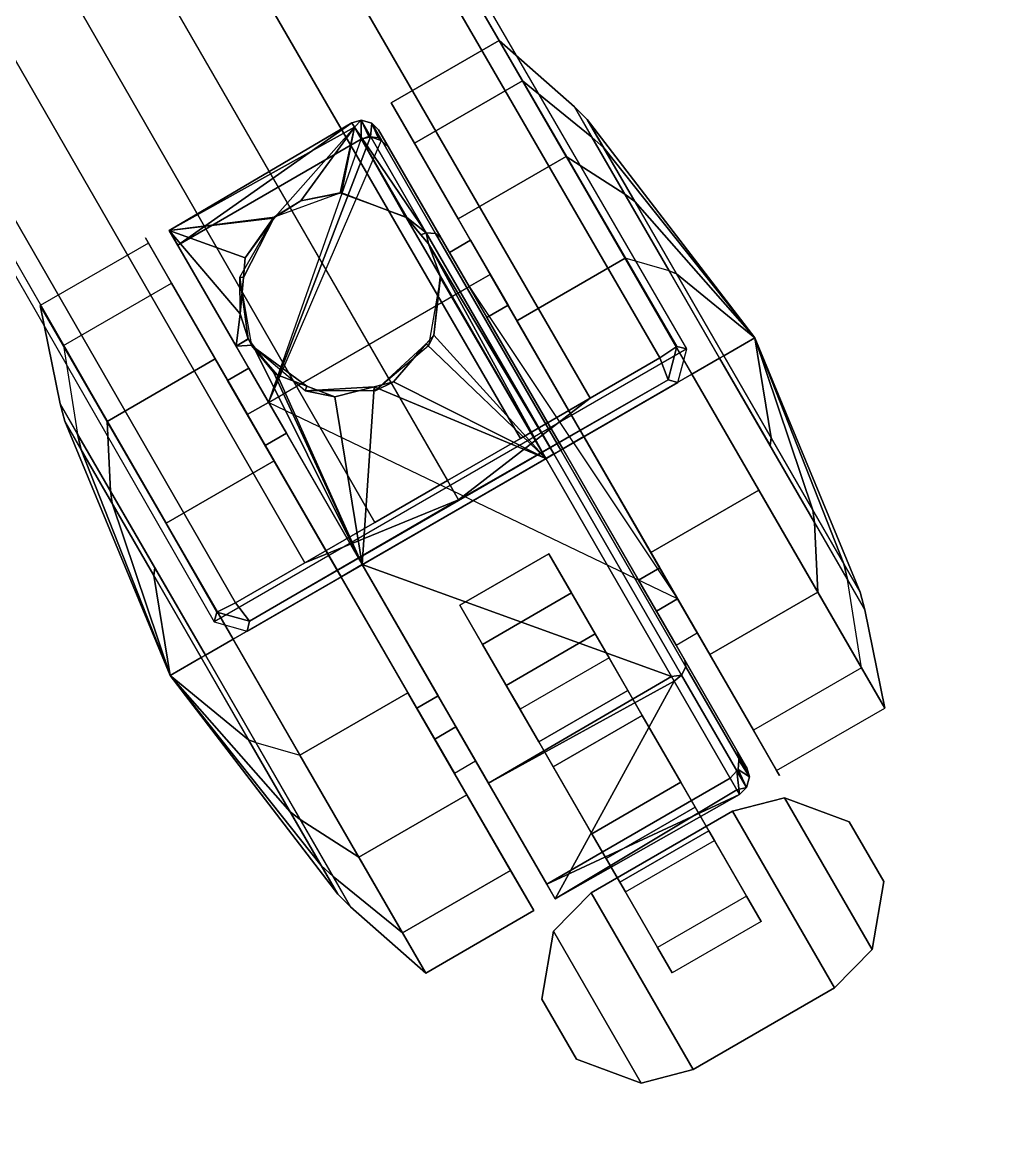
# Model space of a CAD drawing. Header units: inches. Extents: x -1507 to 39677, y -2256 to 26424.
# Drawn here: x 2723.678 to 2726.717, y 1573.028 to 1576.48 of the extents above; entities that cross this region are included whole.
import ezdxf

# ---------------------------------------------------------------- set-up
doc = ezdxf.new("R2010")
doc.units = ezdxf.units.IN
doc.layers.add('table leg', color=7, linetype='Continuous')
doc.layers.add('table top', color=7, linetype='Continuous')

msp = doc.modelspace()

# ---------------------------------------------------------------- linework, layer by layer
at = {"layer": 'table leg'}
for points, invisible_edges in [([(2721.2637, 1583.157, 122.7413), (2722.7175, 1580.5947, 123.3749), (2725.6848, 1575.4871, 122.918), (2725.7147, 1575.4791, 122.2923)], 1), ([(2724.2661, 1574.6428, 122.2923), (2724.2741, 1574.6727, 122.918), (2721.3345, 1579.7962, 123.3749), (2719.8424, 1582.3364, 122.7413)], 4), ([(2724.8087, 1576.2339, 121.1375), (2724.8087, 1576.2339, 121.1375), (2725.1671, 1575.6131, 121.4525), (2725.0139, 1575.8785, 121.8484)], 6), ([(2725.1671, 1575.6131, 121.4525), (2725.1671, 1575.6131, 121.4525), (2724.8087, 1576.2339, 121.1375), (2725.052, 1575.8124, 121.0116)], 6), ([(2724.8799, 1576.1104, 120.3292), (2724.8799, 1576.1104, 120.3292), (2725.052, 1575.8124, 121.0116), (2724.8087, 1576.2339, 121.1375)], 6), ([(2724.7701, 1576.1507, 121.0871), (2724.7701, 1576.1507, 121.0871), (2725.0474, 1575.6704, 120.5292), (2724.8008, 1576.0974, 120.5292)], 2), ([(2725.0474, 1575.6704, 120.5292), (2725.0474, 1575.6704, 120.5292), (2724.7701, 1576.1507, 121.0871), (2724.987, 1575.7749, 121.0116)], 6), ([(2724.9605, 1575.8209, 121.7893), (2724.9605, 1575.8209, 121.7893), (2724.987, 1575.7749, 121.0116), (2724.7701, 1576.1507, 121.0871)], 6), ([(2724.7169, 1576.1227, 120.5292), (2724.7169, 1576.1227, 120.5292), (2724.4325, 1575.3154, 120.5292), (2724.154, 1575.7977, 120.5292)], 2), ([(2724.8008, 1576.0974, 120.5292), (2724.8008, 1576.0974, 120.5292), (2724.4325, 1575.3154, 120.5292), (2724.7774, 1576.1179, 120.5292)], 6), ([(2724.7399, 1576.1301, 120.5292), (2724.7399, 1576.1301, 120.5292), (2724.7455, 1576.1293, 120.5292), (2724.7169, 1576.1227, 120.5292)], 4), ([(2724.7774, 1576.1179, 120.5292), (2724.7774, 1576.1179, 120.5292), (2724.7455, 1576.1293, 120.5292), (2724.7682, 1576.126, 120.5292)], 2), ([(2725.052, 1575.8124, 121.0116), (2725.052, 1575.8124, 121.0116), (2724.8799, 1576.1104, 120.3292), (2725.1123, 1575.7079, 120.5292)], 6), ([(2725.1943, 1575.5659, 119.8015), (2725.1943, 1575.5659, 119.8015), (2725.1123, 1575.7079, 120.5292), (2724.8799, 1576.1104, 120.3292)], 6), ([(2724.4325, 1575.3154, 120.5292), (2724.4325, 1575.3154, 120.5292), (2724.8008, 1576.0974, 120.5292), (2725.0474, 1575.6704, 120.5292)], 11), ([(2725.0139, 1575.8785, 121.8484), (2725.0139, 1575.8785, 121.8484), (2725.3995, 1575.2104, 121.6292), (2725.3995, 1575.2104, 122.1292)], 6), ([(2725.3995, 1575.2104, 121.6292), (2725.3995, 1575.2104, 121.6292), (2725.0139, 1575.8785, 121.8484), (2725.1671, 1575.6131, 121.4525)], 6), ([(2724.1283, 1575.8423, 121.1318), (2724.1283, 1575.8423, 121.1318), (2724.4873, 1575.2206, 121.4525), (2724.3329, 1575.4879, 121.8465)], 6), ([(2724.4873, 1575.2206, 121.4525), (2724.4873, 1575.2206, 121.4525), (2724.1283, 1575.8423, 121.1318), (2724.3721, 1575.4199, 121.0116)], 6), ([(2724.154, 1575.7977, 120.5292), (2724.154, 1575.7977, 120.5292), (2724.3721, 1575.4199, 121.0116), (2724.1283, 1575.8423, 121.1318)], 6), ([(2723.7328, 1575.6127, 121.1375), (2723.7328, 1575.6127, 121.1375), (2724.0549, 1575.8198, 120.9292), (2723.8041, 1575.4893, 120.3292)], 6), ([(2723.7328, 1575.6127, 121.1375), (2723.7328, 1575.6127, 121.1375), (2724.0641, 1575.804, 121.1375), (2724.0549, 1575.8198, 120.9292)], 11), ([(2724.1353, 1575.6806, 120.3292), (2724.1353, 1575.6806, 120.3292), (2723.8041, 1575.4893, 120.3292), (2724.0549, 1575.8198, 120.9292)], 6), ([(2724.0549, 1575.8198, 120.9292), (2724.0549, 1575.8198, 120.9292), (2724.0641, 1575.804, 121.1375), (2724.3074, 1575.3825, 121.0116)], 13), ([(2724.3677, 1575.278, 120.5292), (2724.3677, 1575.278, 120.5292), (2724.0549, 1575.8198, 120.9292), (2724.3074, 1575.3825, 121.0116)], 6), ([(2724.0549, 1575.8198, 120.9292), (2724.0549, 1575.8198, 120.9292), (2724.3677, 1575.278, 120.5292), (2724.1353, 1575.6806, 120.3292)], 6), ([(2724.2693, 1575.4486, 121.8484), (2724.2693, 1575.4486, 121.8484), (2724.3074, 1575.3825, 121.0116), (2724.0641, 1575.804, 121.1375)], 6), ([(2724.3721, 1575.4199, 121.0116), (2724.3721, 1575.4199, 121.0116), (2724.154, 1575.7977, 120.5292), (2724.4325, 1575.3154, 120.5292)], 2), ([(2724.987, 1575.7749, 121.0116), (2724.987, 1575.7749, 121.0116), (2724.9605, 1575.8209, 121.7893), (2725.1021, 1575.5756, 121.4525)], 6), ([(2725.3346, 1575.1729, 122.0692), (2725.3346, 1575.1729, 122.0692), (2725.1021, 1575.5756, 121.4525), (2724.9605, 1575.8209, 121.7893)], 6), ([(2725.8157, 1575.4507, 120.025), (2725.8157, 1575.4507, 120.025), (2725.5256, 1575.7571, 119.8015), (2725.6611, 1575.7185, 120.0795)], 6), ([(2725.5256, 1575.7571, 119.8015), (2725.5256, 1575.7571, 119.8015), (2725.8157, 1575.4507, 120.025), (2725.936, 1575.0463, 119.8015)], 6), ([(2725.6868, 1574.713, 120.5292), (2725.6868, 1574.713, 120.5292), (2725.0474, 1575.6704, 120.5292), (2725.1123, 1575.7079, 120.5292)], 2), ([(2725.1123, 1575.7079, 120.5292), (2725.1123, 1575.7079, 120.5292), (2725.1943, 1575.5659, 119.8015), (2725.6868, 1574.713, 120.5292)], 6), ([(2724.3677, 1575.278, 120.5292), (2724.3677, 1575.278, 120.5292), (2724.4497, 1575.136, 119.8015), (2724.1353, 1575.6806, 120.3292)], 11), ([(2725.1021, 1575.5756, 121.4525), (2725.1021, 1575.5756, 121.4525), (2725.3346, 1575.1729, 122.0692), (2725.3346, 1575.1729, 121.6292)], 6), ([(2725.6047, 1574.855, 119.8015), (2725.6047, 1574.855, 119.8015), (2725.6868, 1574.713, 120.5292), (2725.1943, 1575.5659, 119.8015)], 6), ([(2724.1185, 1574.9447, 119.8015), (2724.1185, 1574.9447, 119.8015), (2723.8472, 1575.2184, 120.4771), (2723.8041, 1575.4893, 120.3292)], 6), ([(2724.3329, 1575.4879, 121.8465), (2724.3329, 1575.4879, 121.8465), (2724.7197, 1574.8179, 121.6292), (2724.7197, 1574.8179, 122.1292)], 6), ([(2724.7197, 1574.8179, 121.6292), (2724.7197, 1574.8179, 121.6292), (2724.3329, 1575.4879, 121.8465), (2724.4873, 1575.2206, 121.4525)], 6), ([(2724.3074, 1575.3825, 121.0116), (2724.3074, 1575.3825, 121.0116), (2724.2693, 1575.4486, 121.8484), (2724.4225, 1575.1832, 121.4525)], 6), ([(2724.6549, 1574.7806, 122.1292), (2724.6549, 1574.7806, 122.1292), (2724.4225, 1575.1832, 121.4525), (2724.2693, 1575.4486, 121.8484)], 6), ([(2725.9703, 1575.1829, 120.0795), (2725.9703, 1575.1829, 120.0795), (2725.936, 1575.0463, 119.8015), (2725.8157, 1575.4507, 120.025)], 6), ([(2724.4325, 1575.3154, 120.5292), (2724.4325, 1575.3154, 120.5292), (2725.0194, 1574.6938, 120.5292), (2724.3675, 1575.2779, 120.5292)], 6), ([(2725.6218, 1574.6755, 120.5292), (2725.6218, 1574.6755, 120.5292), (2724.4325, 1575.3154, 120.5292), (2725.6868, 1574.713, 120.5292)], 6), ([(2725.0194, 1574.6938, 120.5292), (2725.0194, 1574.6938, 120.5292), (2724.4325, 1575.3154, 120.5292), (2725.2922, 1574.8513, 120.5292)], 6), ([(2725.0194, 1574.6938, 120.5292), (2725.0194, 1574.6938, 120.5292), (2724.942, 1574.283, 120.5292), (2724.3675, 1575.2779, 120.5292)], 11), ([(2724.9422, 1574.2831, 120.5292), (2724.9422, 1574.2831, 120.5292), (2724.8601, 1574.4251, 119.8015), (2724.3677, 1575.278, 120.5292)], 6), ([(2724.4497, 1575.136, 119.8015), (2724.4497, 1575.136, 119.8015), (2724.3677, 1575.278, 120.5292), (2724.8601, 1574.4251, 119.8015)], 6), ([(2724.1185, 1574.9447, 119.8015), (2724.1185, 1574.9447, 119.8015), (2724.0841, 1574.8081, 120.0795), (2723.8472, 1575.2184, 120.4771)], 11), ([(2725.3995, 1575.2104, 122.1292), (2725.3995, 1575.2104, 122.1292), (2725.632, 1574.8078, 121.4525), (2725.7852, 1574.5424, 121.8484)], 6), ([(2725.632, 1574.8078, 121.4525), (2725.632, 1574.8078, 121.4525), (2725.3995, 1575.2104, 122.1292), (2725.3995, 1575.2104, 121.6292)], 6), ([(2724.4225, 1575.1832, 121.4525), (2724.4225, 1575.1832, 121.4525), (2724.6549, 1574.7806, 122.1292), (2724.6549, 1574.7806, 121.6292)], 6), ([(2725.7087, 1574.525, 121.7893), (2725.7087, 1574.525, 121.7893), (2725.3346, 1575.1729, 121.6292), (2725.3346, 1575.1729, 122.0692)], 6), ([(2725.3346, 1575.1729, 121.6292), (2725.3346, 1575.1729, 121.6292), (2725.7087, 1574.525, 121.7893), (2725.567, 1574.7703, 121.4525)], 6), ([(2725.936, 1575.0463, 119.8015), (2725.936, 1575.0463, 119.8015), (2725.9703, 1575.1829, 120.0795), (2726.2072, 1574.7726, 120.4771)], 11), ([(2725.936, 1575.0463, 119.8015), (2725.936, 1575.0463, 119.8015), (2726.2072, 1574.7726, 120.4771), (2726.2504, 1574.5017, 120.3292)], 6), ([(2724.0841, 1574.8081, 120.0795), (2724.0841, 1574.8081, 120.0795), (2724.1185, 1574.9447, 119.8015), (2724.2388, 1574.5403, 120.025)], 6), ([(2724.5289, 1574.2339, 119.8015), (2724.5289, 1574.2339, 119.8015), (2724.2388, 1574.5403, 120.025), (2724.1185, 1574.9447, 119.8015)], 6), ([(2725.2922, 1574.8513, 120.5292), (2725.2922, 1574.8513, 120.5292), (2725.4766, 1574.5319, 120.3064), (2725.3617, 1574.731, 120.1394)], 6), ([(2725.4766, 1574.5319, 120.3064), (2725.4766, 1574.5319, 120.3064), (2725.2922, 1574.8513, 120.5292), (2725.4342, 1574.6054, 120.5292)], 2), ([(2725.2922, 1574.8513, 120.5292), (2725.2922, 1574.8513, 120.5292), (2725.8683, 1574.2484, 120.5292), (2725.4342, 1574.6054, 120.5292)], 6), ([(2725.8683, 1574.2484, 120.5292), (2725.8683, 1574.2484, 120.5292), (2725.2922, 1574.8513, 120.5292), (2725.6218, 1574.6755, 120.5292)], 6), ([(2725.6868, 1574.713, 120.5292), (2725.6868, 1574.713, 120.5292), (2725.6047, 1574.855, 119.8015), (2725.9192, 1574.3104, 120.3292)], 11), ([(2724.7197, 1574.8179, 122.1292), (2724.7197, 1574.8179, 122.1292), (2724.9522, 1574.4153, 121.4525), (2725.1065, 1574.148, 121.8465)], 6), ([(2724.9522, 1574.4153, 121.4525), (2724.9522, 1574.4153, 121.4525), (2724.7197, 1574.8179, 122.1292), (2724.7197, 1574.8179, 121.6292)], 6), ([(2725.7471, 1574.6085, 121.0116), (2725.7471, 1574.6085, 121.0116), (2725.7852, 1574.5424, 121.8484), (2725.632, 1574.8078, 121.4525)], 6), ([(2725.0406, 1574.1125, 121.8484), (2725.0406, 1574.1125, 121.8484), (2724.6549, 1574.7806, 121.6292), (2724.6549, 1574.7806, 122.1292)], 6), ([(2724.6549, 1574.7806, 121.6292), (2724.6549, 1574.7806, 121.6292), (2725.0406, 1574.1125, 121.8484), (2724.8874, 1574.3779, 121.4525)], 6), ([(2725.8991, 1574.1952, 121.0871), (2725.8991, 1574.1952, 121.0871), (2725.567, 1574.7703, 121.4525), (2725.7087, 1574.525, 121.7893)], 6), ([(2725.567, 1574.7703, 121.4525), (2725.567, 1574.7703, 121.4525), (2725.8991, 1574.1952, 121.0871), (2725.6821, 1574.571, 121.0116)], 6), ([(2725.3617, 1574.731, 120.1394), (2725.3617, 1574.731, 120.1394), (2725.5783, 1574.3558, 120.1821), (2725.5343, 1574.432, 119.9114)], 6), ([(2725.5783, 1574.3558, 120.1821), (2725.5783, 1574.3558, 120.1821), (2725.3617, 1574.731, 120.1394), (2725.4766, 1574.5319, 120.3064)], 6), ([(2724.942, 1574.283, 120.5292), (2724.942, 1574.283, 120.5292), (2725.0194, 1574.6938, 120.5292), (2725.0069, 1574.3205, 120.5292)], 6), ([(2725.1614, 1574.4479, 120.5292), (2725.1614, 1574.4479, 120.5292), (2725.0069, 1574.3205, 120.5292), (2725.0194, 1574.6938, 120.5292)], 6), ([(2725.0889, 1574.5735, 120.1394), (2725.0889, 1574.5735, 120.1394), (2725.1614, 1574.4479, 120.5292), (2725.0194, 1574.6938, 120.5292)], 2), ([(2725.6821, 1574.571, 121.0116), (2725.6821, 1574.571, 121.0116), (2725.6218, 1574.6755, 120.5292), (2725.6868, 1574.713, 120.5292)], 9), ([(2725.7471, 1574.6085, 121.0116), (2725.7471, 1574.6085, 121.0116), (2725.6821, 1574.571, 121.0116), (2725.6868, 1574.713, 120.5292)], 6), ([(2725.6868, 1574.713, 120.5292), (2725.6868, 1574.713, 120.5292), (2725.9995, 1574.1712, 120.9292), (2725.7471, 1574.6085, 121.0116)], 6), ([(2725.9995, 1574.1712, 120.9292), (2725.9995, 1574.1712, 120.9292), (2725.6868, 1574.713, 120.5292), (2725.9192, 1574.3104, 120.3292)], 6), ([(2725.6821, 1574.571, 121.0116), (2725.6821, 1574.571, 121.0116), (2725.8683, 1574.2484, 120.5292), (2725.6218, 1574.6755, 120.5292)], 2), ([(2725.4766, 1574.5319, 120.3064), (2725.4766, 1574.5319, 120.3064), (2725.4342, 1574.6054, 120.5292), (2725.1614, 1574.4479, 120.5292)], 9), ([(2725.4342, 1574.6054, 120.5292), (2725.4342, 1574.6054, 120.5292), (2725.8758, 1574.2296, 120.5292), (2725.1614, 1574.4479, 120.5292)], 6), ([(2725.8758, 1574.2296, 120.5292), (2725.8758, 1574.2296, 120.5292), (2725.4342, 1574.6054, 120.5292), (2725.8683, 1574.2484, 120.5292)], 6), ([(2725.9995, 1574.1712, 120.9292), (2725.9995, 1574.1712, 120.9292), (2725.9904, 1574.187, 121.1375), (2725.7471, 1574.6085, 121.0116)], 13), ([(2725.7852, 1574.5424, 121.8484), (2725.7852, 1574.5424, 121.8484), (2725.7471, 1574.6085, 121.0116), (2725.9904, 1574.187, 121.1375)], 6), ([(2725.1614, 1574.4479, 120.5292), (2725.1614, 1574.4479, 120.5292), (2725.0889, 1574.5735, 120.1394), (2725.2038, 1574.3744, 120.3064)], 6), ([(2725.2615, 1574.2745, 119.9114), (2725.2615, 1574.2745, 119.9114), (2725.2038, 1574.3744, 120.3064), (2725.0889, 1574.5735, 120.1394)], 6), ([(2725.8683, 1574.2484, 120.5292), (2725.8683, 1574.2484, 120.5292), (2725.6821, 1574.571, 121.0116), (2725.8991, 1574.1952, 121.0871)], 6), ([(2724.2388, 1574.5403, 120.025), (2724.2388, 1574.5403, 120.025), (2724.5289, 1574.2339, 119.8015), (2724.3934, 1574.2725, 120.0795)], 6), ([(2725.2038, 1574.3744, 120.3064), (2725.2038, 1574.3744, 120.3064), (2725.4766, 1574.5319, 120.3064), (2725.1614, 1574.4479, 120.5292)], 6), ([(2725.9192, 1574.3104, 120.3292), (2725.9192, 1574.3104, 120.3292), (2726.2504, 1574.5017, 120.3292), (2725.9995, 1574.1712, 120.9292)], 6), ([(2726.3217, 1574.3783, 121.1375), (2726.3217, 1574.3783, 121.1375), (2725.9995, 1574.1712, 120.9292), (2726.2504, 1574.5017, 120.3292)], 6), ([(2725.1614, 1574.4479, 120.5292), (2725.1614, 1574.4479, 120.5292), (2725.2854, 1573.8381, 120.5292), (2725.0069, 1574.3205, 120.5292)], 11), ([(2725.8748, 1574.2188, 120.5292), (2725.8748, 1574.2188, 120.5292), (2725.1614, 1574.4479, 120.5292), (2725.8758, 1574.2296, 120.5292)], 6), ([(2725.8681, 1574.1853, 120.5292), (2725.8681, 1574.1853, 120.5292), (2725.8483, 1574.1631, 120.5292), (2725.1614, 1574.4479, 120.5292)], 13), ([(2725.2854, 1573.8381, 120.5292), (2725.2854, 1573.8381, 120.5292), (2725.1614, 1574.4479, 120.5292), (2725.8483, 1574.1631, 120.5292)], 6), ([(2724.8601, 1574.4251, 119.8015), (2724.8601, 1574.4251, 119.8015), (2724.9422, 1574.2831, 120.5292), (2725.1746, 1573.8806, 120.3292)], 6), ([(2725.0673, 1574.216, 121.0116), (2725.0673, 1574.216, 121.0116), (2725.1065, 1574.148, 121.8465), (2724.9522, 1574.4153, 121.4525)], 6), ([(2725.5343, 1574.432, 119.9114), (2725.5343, 1574.432, 119.9114), (2725.6968, 1574.1506, 120.208), (2725.7408, 1574.0744, 119.9368)], 6), ([(2725.6968, 1574.1506, 120.208), (2725.6968, 1574.1506, 120.208), (2725.5343, 1574.432, 119.9114), (2725.5783, 1574.3558, 120.1821)], 6), ([(2725.2458, 1573.7571, 121.1375), (2725.2458, 1573.7571, 121.1375), (2724.8874, 1574.3779, 121.4525), (2725.0406, 1574.1125, 121.8484)], 6), ([(2724.8874, 1574.3779, 121.4525), (2724.8874, 1574.3779, 121.4525), (2725.2458, 1573.7571, 121.1375), (2725.0025, 1574.1786, 121.0116)], 6), ([(2725.2038, 1574.3744, 120.3064), (2725.2038, 1574.3744, 120.3064), (2725.2615, 1574.2745, 119.9114), (2725.3055, 1574.1983, 120.1821)], 6), ([(2726.3217, 1574.3783, 121.1375), (2726.3217, 1574.3783, 121.1375), (2725.9904, 1574.187, 121.1375), (2725.9995, 1574.1712, 120.9292)], 11), ([(2725.0023, 1574.1785, 121.0116), (2725.0023, 1574.1785, 121.0116), (2724.942, 1574.283, 120.5292), (2725.0069, 1574.3205, 120.5292)], 9), ([(2725.0673, 1574.216, 121.0116), (2725.0673, 1574.216, 121.0116), (2725.0023, 1574.1785, 121.0116), (2725.0069, 1574.3205, 120.5292)], 6), ([(2725.3111, 1573.7936, 121.1318), (2725.3111, 1573.7936, 121.1318), (2725.0069, 1574.3205, 120.5292), (2725.2854, 1573.8381, 120.5292)], 2), ([(2725.0069, 1574.3205, 120.5292), (2725.0069, 1574.3205, 120.5292), (2725.3111, 1573.7936, 121.1318), (2725.0673, 1574.216, 121.0116)], 6), ([(2725.0025, 1574.1786, 121.0116), (2725.0025, 1574.1786, 121.0116), (2725.1746, 1573.8806, 120.3292), (2724.9422, 1574.2831, 120.5292)], 6), ([(2725.468, 1573.9169, 119.9368), (2725.468, 1573.9169, 119.9368), (2725.3055, 1574.1983, 120.1821), (2725.2615, 1574.2745, 119.9114)], 6), ([(2725.1065, 1574.148, 121.8465), (2725.1065, 1574.148, 121.8465), (2725.0673, 1574.216, 121.0116), (2725.3111, 1573.7936, 121.1318)], 6), ([(2725.8722, 1574.1899, 120.5292), (2725.8722, 1574.1899, 120.5292), (2725.8681, 1574.1853, 120.5292), (2725.8748, 1574.2188, 120.5292)], 4), ([(2725.1746, 1573.8806, 120.3292), (2725.1746, 1573.8806, 120.3292), (2725.0025, 1574.1786, 121.0116), (2725.2458, 1573.7571, 121.1375)], 6), ([(2725.3055, 1574.1983, 120.1821), (2725.3055, 1574.1983, 120.1821), (2725.468, 1573.9169, 119.9368), (2725.424, 1573.9931, 120.208)], 6), ([(2725.7826, 1574.002, 120.3734), (2725.7826, 1574.002, 120.3734), (2725.7408, 1574.0744, 119.9368), (2725.6968, 1574.1506, 120.208)], 6), ([(2725.7408, 1574.0744, 119.9368), (2725.7408, 1574.0744, 119.9368), (2725.7826, 1574.002, 120.3734), (2725.8981, 1573.8018, 120.2054)], 6), ([(2725.6254, 1573.6443, 120.2054), (2725.6254, 1573.6443, 120.2054), (2725.424, 1573.9931, 120.208), (2725.468, 1573.9169, 119.9368)], 6), ([(2725.424, 1573.9931, 120.208), (2725.424, 1573.9931, 120.208), (2725.6254, 1573.6443, 120.2054), (2725.5098, 1573.8445, 120.3734)], 6), ([(2725.7999, 1573.972, 120.6092), (2725.7999, 1573.972, 120.6092), (2725.8981, 1573.8018, 120.2054), (2725.7826, 1574.002, 120.3734)], 6), ([(2725.8981, 1573.8018, 120.2054), (2725.8981, 1573.8018, 120.2054), (2725.7999, 1573.972, 120.6092), (2725.9432, 1573.7238, 120.6092)], 2), ([(2725.6704, 1573.5663, 120.6092), (2725.6704, 1573.5663, 120.6092), (2725.5098, 1573.8445, 120.3734), (2725.6254, 1573.6443, 120.2054)], 6), ([(2725.5098, 1573.8445, 120.3734), (2725.5098, 1573.8445, 120.3734), (2725.6704, 1573.5663, 120.6092), (2725.5271, 1573.8145, 120.6092)], 2), ([(2725.6254, 1573.6443, 120.2054), (2725.6254, 1573.6443, 120.2054), (2725.8981, 1573.8018, 120.2054), (2725.6704, 1573.5663, 120.6092)], 6), ([(2725.8981, 1573.8018, 120.2054), (2725.8981, 1573.8018, 120.2054), (2725.9432, 1573.7238, 120.6092), (2725.6704, 1573.5663, 120.6092)], 9)]:
    msp.add_3dface(points, dxfattribs=dict(at, invisible_edges=invisible_edges))
for points in [[(2722.7175, 1580.5947, 123.3749), (2722.6712, 1580.5635, 123.4446), (2725.6321, 1575.4518, 122.9894), (2725.6848, 1575.4871, 122.918)], [(2722.4606, 1580.4419, 123.484), (2725.4188, 1575.3287, 123.0233), (2725.6321, 1575.4518, 122.9894), (2722.6712, 1580.5635, 123.4446)], [(2722.244, 1580.3169, 123.5206), (2725.2048, 1575.2051, 123.0476), (2725.4188, 1575.3287, 123.0233), (2722.4606, 1580.4419, 123.484)], [(2724.9816, 1575.0762, 123.0699), (2725.2048, 1575.2051, 123.0476), (2722.244, 1580.3169, 123.5206), (2722.0269, 1580.1916, 123.5417)], [(2722.0289, 1580.1927, 123.5417), (2721.8119, 1580.0674, 123.5206), (2724.7584, 1574.9474, 123.0476), (2724.9816, 1575.0762, 123.0699)], [(2721.5952, 1579.9423, 123.484), (2724.5443, 1574.8238, 123.0233), (2724.7584, 1574.9474, 123.0476), (2721.8119, 1580.0674, 123.5206)], [(2721.3847, 1579.8208, 123.4446), (2724.3311, 1574.7007, 122.9894), (2724.5443, 1574.8238, 123.0233), (2721.5952, 1579.9423, 123.484)], [(2724.2741, 1574.6727, 122.918), (2724.3311, 1574.7007, 122.9894), (2721.3847, 1579.8208, 123.4446), (2721.3345, 1579.7962, 123.3749)], [(2725.1399, 1576.4251, 121.1375), (2725.2112, 1576.3017, 120.3292), (2724.8799, 1576.1104, 120.3292), (2724.8087, 1576.2339, 121.1375)], [(2725.3451, 1576.0697, 121.8484), (2725.1399, 1576.4251, 121.1375), (2724.8087, 1576.2339, 121.1375), (2725.0139, 1575.8785, 121.8484)], [(2725.3451, 1576.0697, 121.8484), (2725.5251, 1575.9541, 121.6218), (2725.3705, 1576.2219, 121.0862), (2725.1399, 1576.4251, 121.1375)], [(2725.1399, 1576.4251, 121.1375), (2725.3705, 1576.2219, 121.0862), (2725.4242, 1576.1289, 120.4771), (2725.2112, 1576.3017, 120.3292)], [(2725.2112, 1576.3017, 120.3292), (2725.5256, 1575.7571, 119.8015), (2725.1943, 1575.5659, 119.8015), (2724.8799, 1576.1104, 120.3292)], [(2725.2112, 1576.3017, 120.3292), (2725.4242, 1576.1289, 120.4771), (2725.6611, 1575.7185, 120.0795), (2725.5256, 1575.7571, 119.8015)], [(2725.4604, 1576.0956, 120.5042), (2725.4242, 1576.1289, 120.4771), (2725.3705, 1576.2219, 121.0862), (2725.4099, 1576.183, 121.0768)], [(2725.4099, 1576.183, 121.0768), (2725.3705, 1576.2219, 121.0862), (2725.5251, 1575.9541, 121.6218), (2725.5553, 1575.9313, 121.5803)], [(2724.1283, 1575.8423, 121.1318), (2724.1283, 1575.8423, 121.1318), (2724.6884, 1576.1722, 121.0954), (2724.154, 1575.7977, 120.5292)], [(2724.6884, 1576.1722, 121.0954), (2724.6884, 1576.1722, 121.0954), (2724.1283, 1575.8423, 121.1318), (2724.6962, 1576.1587, 121.1269)], [(2724.7169, 1576.1227, 120.5292), (2724.7169, 1576.1227, 120.5292), (2724.154, 1575.7977, 120.5292), (2724.6884, 1576.1722, 121.0954)], [(2724.6884, 1576.1722, 121.0954), (2724.6884, 1576.1722, 121.0954), (2724.7168, 1576.1802, 121.0944), (2724.7169, 1576.1227, 120.5292)], [(2724.7168, 1576.1802, 121.0944), (2724.7168, 1576.1802, 121.0944), (2724.6884, 1576.1722, 121.0954), (2724.6962, 1576.1587, 121.1269)], [(2724.6962, 1576.1587, 121.1269), (2724.6962, 1576.1587, 121.1269), (2724.916, 1575.8352, 121.8291), (2724.7168, 1576.1802, 121.0944)], [(2724.7168, 1576.1802, 121.0944), (2724.7168, 1576.1802, 121.0944), (2724.7455, 1576.1293, 120.5292), (2724.7399, 1576.1301, 120.5292)], [(2724.7455, 1576.1293, 120.5292), (2724.7455, 1576.1293, 120.5292), (2724.7168, 1576.1802, 121.0944), (2724.7496, 1576.1716, 121.0911)], [(2724.7496, 1576.1716, 121.0911), (2724.7168, 1576.1802, 121.0944), (2724.916, 1575.8352, 121.8291), (2724.9448, 1575.8335, 121.8109)], [(2724.7399, 1576.1301, 120.5292), (2724.7399, 1576.1301, 120.5292), (2724.7169, 1576.1227, 120.5292), (2724.7168, 1576.1802, 121.0944)], [(2724.7496, 1576.1716, 121.0911), (2724.7496, 1576.1716, 121.0911), (2724.7682, 1576.126, 120.5292), (2724.7455, 1576.1293, 120.5292)], [(2724.7682, 1576.126, 120.5292), (2724.7682, 1576.126, 120.5292), (2724.7496, 1576.1716, 121.0911), (2724.7774, 1576.1179, 120.5292)], [(2724.7774, 1576.1179, 120.5292), (2724.7496, 1576.1716, 121.0911), (2724.7701, 1576.1507, 121.0871), (2724.8008, 1576.0974, 120.5292)], [(2724.9605, 1575.8209, 121.7893), (2724.7701, 1576.1507, 121.0871), (2724.7496, 1576.1716, 121.0911), (2724.9448, 1575.8335, 121.8109)], [(2725.9235, 1575.5129, 120.9292), (2725.9235, 1575.5129, 120.9292), (2725.4099, 1576.183, 121.0768), (2725.5553, 1575.9313, 121.5803)], [(2725.9235, 1575.5129, 120.9292), (2725.9235, 1575.5129, 120.9292), (2725.4604, 1576.0956, 120.5042), (2725.4099, 1576.183, 121.0768)], [(2724.4517, 1575.8836, 121.4974), (2724.4517, 1575.8836, 121.4974), (2724.6962, 1576.1587, 121.1269), (2724.1283, 1575.8423, 121.1318)], [(2724.6962, 1576.1587, 121.1269), (2724.6962, 1576.1587, 121.1269), (2724.4517, 1575.8836, 121.4974), (2724.5319, 1575.9334, 121.4918)], [(2724.5319, 1575.9334, 121.4918), (2724.5319, 1575.9334, 121.4918), (2724.6523, 1575.9566, 121.5614), (2724.6962, 1576.1587, 121.1269)], [(2724.6564, 1575.9574, 121.5637), (2724.6564, 1575.9574, 121.5637), (2724.6962, 1576.1587, 121.1269), (2724.6523, 1575.9566, 121.5614)], [(2724.6962, 1576.1587, 121.1269), (2724.6962, 1576.1587, 121.1269), (2724.6564, 1575.9574, 121.5637), (2724.8525, 1575.8831, 121.7693)], [(2724.916, 1575.8352, 121.8291), (2724.916, 1575.8352, 121.8291), (2724.6962, 1576.1587, 121.1269), (2724.8561, 1575.8818, 121.7731)], [(2724.8525, 1575.8831, 121.7693), (2724.8525, 1575.8831, 121.7693), (2724.8561, 1575.8818, 121.7731), (2724.6962, 1576.1587, 121.1269)], [(2724.7455, 1576.1293, 120.5292), (2724.7455, 1576.1293, 120.5292), (2724.7774, 1576.1179, 120.5292), (2724.4325, 1575.3154, 120.5292)], [(2724.7455, 1576.1293, 120.5292), (2724.4325, 1575.3154, 120.5292), (2724.7169, 1576.1227, 120.5292), (2724.7455, 1576.1293, 120.5292)], [(2725.6831, 1575.7099, 120.1304), (2725.6611, 1575.7185, 120.0795), (2725.4242, 1576.1289, 120.4771), (2725.4604, 1576.0956, 120.5042)], [(2725.7308, 1575.4017, 122.1292), (2725.3451, 1576.0697, 121.8484), (2725.0139, 1575.8785, 121.8484), (2725.3995, 1575.2104, 122.1292)], [(2725.7308, 1575.4017, 122.1292), (2725.8157, 1575.4507, 121.8333), (2725.5251, 1575.9541, 121.6218), (2725.3451, 1576.0697, 121.8484)], [(2725.6831, 1575.7099, 120.1304), (2725.6831, 1575.7099, 120.1304), (2725.4604, 1576.0956, 120.5042), (2725.9235, 1575.5129, 120.9292)], [(2724.6521, 1575.9575, 122.3292), (2724.6521, 1575.9575, 122.3292), (2724.5319, 1575.9334, 121.4918), (2724.4513, 1575.8844, 122.3292)], [(2724.4517, 1575.8836, 121.4974), (2724.4517, 1575.8836, 121.4974), (2724.4513, 1575.8844, 122.3292), (2724.5319, 1575.9334, 121.4918)], [(2724.5319, 1575.9334, 121.4918), (2724.5319, 1575.9334, 121.4918), (2724.6521, 1575.9575, 122.3292), (2724.6523, 1575.9566, 121.5614)], [(2724.6523, 1575.9566, 121.5614), (2724.6523, 1575.9566, 121.5614), (2724.6521, 1575.9575, 122.3292), (2724.6564, 1575.9574, 121.5637)], [(2724.6564, 1575.9574, 121.5637), (2724.6521, 1575.9575, 122.3292), (2724.853, 1575.8844, 122.3292), (2724.8525, 1575.8831, 121.7693)], [(2725.5553, 1575.9313, 121.5803), (2725.5251, 1575.9541, 121.6218), (2725.8157, 1575.4507, 121.8333), (2725.8285, 1575.4581, 121.7792)], [(2725.5553, 1575.9313, 121.5803), (2725.5553, 1575.9313, 121.5803), (2725.8285, 1575.4581, 121.7792), (2725.9235, 1575.5129, 120.9292)], [(2724.1283, 1575.8423, 121.1318), (2724.1283, 1575.8423, 121.1318), (2724.447, 1575.8807, 121.4977), (2724.4517, 1575.8836, 121.4974)], [(2724.447, 1575.8807, 121.4977), (2724.447, 1575.8807, 121.4977), (2724.1283, 1575.8423, 121.1318), (2724.3611, 1575.7588, 121.6013)], [(2724.4513, 1575.8844, 122.3292), (2724.4513, 1575.8844, 122.3292), (2724.3555, 1575.698, 121.6619), (2724.3444, 1575.6992, 122.3292)], [(2724.3555, 1575.698, 121.6619), (2724.3555, 1575.698, 121.6619), (2724.4513, 1575.8844, 122.3292), (2724.3611, 1575.7588, 121.6013)], [(2724.4513, 1575.8844, 122.3292), (2724.4513, 1575.8844, 122.3292), (2724.4517, 1575.8836, 121.4974), (2724.3611, 1575.7588, 121.6013)], [(2724.447, 1575.8807, 121.4977), (2724.447, 1575.8807, 121.4977), (2724.3611, 1575.7588, 121.6013), (2724.4517, 1575.8836, 121.4974)], [(2724.853, 1575.8844, 122.3292), (2724.853, 1575.8844, 122.3292), (2724.8561, 1575.8818, 121.7731), (2724.8525, 1575.8831, 121.7693)], [(2724.9599, 1575.6992, 122.3292), (2724.9599, 1575.6992, 122.3292), (2724.9592, 1575.7032, 121.9399), (2724.853, 1575.8844, 122.3292)], [(2724.9228, 1575.8012, 121.8626), (2724.9228, 1575.8012, 121.8626), (2724.853, 1575.8844, 122.3292), (2724.9592, 1575.7032, 121.9399)], [(2724.853, 1575.8844, 122.3292), (2724.853, 1575.8844, 122.3292), (2724.9228, 1575.8012, 121.8626), (2724.9, 1575.8288, 121.8319)], [(2724.8561, 1575.8818, 121.7731), (2724.8561, 1575.8818, 121.7731), (2724.853, 1575.8844, 122.3292), (2724.9, 1575.8288, 121.8319)], [(2724.8561, 1575.8818, 121.7731), (2724.8561, 1575.8818, 121.7731), (2724.9, 1575.8288, 121.8319), (2724.916, 1575.8352, 121.8291)], [(2724.3329, 1575.4879, 121.8465), (2724.3329, 1575.4879, 121.8465), (2724.3451, 1575.5868, 121.7731), (2724.1283, 1575.8423, 121.1318)], [(2724.1283, 1575.8423, 121.1318), (2724.3451, 1575.5868, 121.7731), (2724.3555, 1575.698, 121.6619), (2724.3611, 1575.7588, 121.6013)], [(2724.9228, 1575.8012, 121.8626), (2724.9228, 1575.8012, 121.8626), (2724.916, 1575.8352, 121.8291), (2724.9, 1575.8288, 121.8319)], [(2724.9448, 1575.8335, 121.8109), (2724.916, 1575.8352, 121.8291), (2725.3074, 1575.1573, 122.1219), (2725.3283, 1575.1693, 122.0978)], [(2724.916, 1575.8352, 121.8291), (2724.916, 1575.8352, 121.8291), (2724.9228, 1575.8012, 121.8626), (2725.3074, 1575.1573, 122.1219)], [(2725.3346, 1575.1729, 122.0692), (2724.9605, 1575.8209, 121.7893), (2724.9448, 1575.8335, 121.8109), (2725.3283, 1575.1693, 122.0978)], [(2723.7328, 1575.6127, 121.1375), (2723.938, 1575.2573, 121.8484), (2724.2693, 1575.4486, 121.8484), (2724.0641, 1575.804, 121.1375)], [(2724.9228, 1575.8012, 121.8626), (2724.9228, 1575.8012, 121.8626), (2725.2826, 1575.1429, 122.1292), (2725.3074, 1575.1573, 122.1219)], [(2725.2826, 1575.1429, 122.1292), (2725.2826, 1575.1429, 122.1292), (2724.9228, 1575.8012, 121.8626), (2724.9592, 1575.7032, 121.9399)], [(2725.052, 1575.8124, 121.0116), (2725.1123, 1575.7079, 120.5292), (2725.0474, 1575.6704, 120.5292), (2724.987, 1575.7749, 121.0116)], [(2725.1671, 1575.6131, 121.4525), (2725.052, 1575.8124, 121.0116), (2724.987, 1575.7749, 121.0116), (2725.1021, 1575.5756, 121.4525)], [(2725.5256, 1575.7571, 119.8015), (2725.936, 1575.0463, 119.8015), (2725.6047, 1574.855, 119.8015), (2725.1943, 1575.5659, 119.8015)], [(2725.8285, 1575.4581, 120.0792), (2725.8157, 1575.4507, 120.025), (2725.6611, 1575.7185, 120.0795), (2725.6831, 1575.7099, 120.1304)], [(2724.3451, 1575.5868, 121.7731), (2724.3451, 1575.5868, 121.7731), (2724.3702, 1575.5103, 121.8459), (2724.3444, 1575.6992, 122.3292)], [(2724.3444, 1575.6992, 122.3292), (2724.3702, 1575.5103, 121.8459), (2724.3707, 1575.5096, 121.8465), (2724.3815, 1575.4887, 122.3292)], [(2724.3451, 1575.5868, 121.7731), (2724.3451, 1575.5868, 121.7731), (2724.3444, 1575.6992, 122.3292), (2724.3555, 1575.698, 121.6619)], [(2724.9228, 1575.4887, 122.3292), (2724.9228, 1575.4887, 122.3292), (2724.9393, 1575.5216, 122.0202), (2724.9599, 1575.6992, 122.3292)], [(2724.9588, 1575.6993, 121.9416), (2724.9588, 1575.6993, 121.9416), (2724.9599, 1575.6992, 122.3292), (2724.9393, 1575.5216, 122.0202)], [(2724.9393, 1575.5216, 122.0202), (2724.9393, 1575.5216, 122.0202), (2725.2826, 1575.1429, 122.1292), (2724.9588, 1575.6993, 121.9416)], [(2724.9599, 1575.6992, 122.3292), (2724.9599, 1575.6992, 122.3292), (2724.9588, 1575.6993, 121.9416), (2724.9592, 1575.7032, 121.9399)], [(2724.9592, 1575.7032, 121.9399), (2724.9592, 1575.7032, 121.9399), (2724.9588, 1575.6993, 121.9416), (2725.2826, 1575.1429, 122.1292)], [(2725.9235, 1575.5129, 120.9292), (2725.9235, 1575.5129, 120.9292), (2725.8285, 1575.4581, 120.0792), (2725.6831, 1575.7099, 120.1304)], [(2724.1185, 1574.9447, 119.8015), (2723.8041, 1575.4893, 120.3292), (2724.1353, 1575.6806, 120.3292), (2724.4497, 1575.136, 119.8015)], [(2725.6868, 1574.713, 120.5292), (2725.6868, 1574.713, 120.5292), (2724.4325, 1575.3154, 120.5292), (2725.0474, 1575.6704, 120.5292)], [(2723.8041, 1575.4893, 120.3292), (2723.8472, 1575.2184, 120.4771), (2723.7935, 1575.3114, 121.0862), (2723.7328, 1575.6127, 121.1375)], [(2723.7328, 1575.6127, 121.1375), (2723.7935, 1575.3114, 121.0862), (2723.9482, 1575.0436, 121.6218), (2723.938, 1575.2573, 121.8484)], [(2724.3451, 1575.5868, 121.7731), (2724.3451, 1575.5868, 121.7731), (2724.3329, 1575.4879, 121.8465), (2724.3702, 1575.5103, 121.8459)], [(2725.3995, 1575.2104, 121.6292), (2725.1671, 1575.6131, 121.4525), (2725.1021, 1575.5756, 121.4525), (2725.3346, 1575.1729, 121.6292)], [(2724.9393, 1575.5216, 122.0202), (2724.9393, 1575.5216, 122.0202), (2724.9228, 1575.4887, 122.3292), (2724.9159, 1575.4946, 122.0252)], [(2725.2826, 1575.1429, 122.1292), (2725.2826, 1575.1429, 122.1292), (2724.9393, 1575.5216, 122.0202), (2724.9159, 1575.4946, 122.0252)], [(2725.9235, 1575.5129, 120.9292), (2725.9235, 1575.5129, 120.9292), (2725.9738, 1575.2063, 120.1304), (2725.8285, 1575.4581, 120.0792)], [(2725.9235, 1575.5129, 120.9292), (2725.9235, 1575.5129, 120.9292), (2725.8285, 1575.4581, 121.7792), (2726.1016, 1574.9849, 121.5803)], [(2725.9235, 1575.5129, 120.9292), (2725.9235, 1575.5129, 120.9292), (2726.1965, 1574.8206, 120.5042), (2725.9738, 1575.2063, 120.1304)], [(2725.9235, 1575.5129, 120.9292), (2725.9235, 1575.5129, 120.9292), (2726.247, 1574.7331, 121.0768), (2726.1965, 1574.8206, 120.5042)], [(2726.1016, 1574.9849, 121.5803), (2726.1016, 1574.9849, 121.5803), (2726.247, 1574.7331, 121.0768), (2725.9235, 1575.5129, 120.9292)], [(2724.2661, 1574.6428, 122.2923), (2724.3666, 1574.6142, 122.2895), (2725.6874, 1575.3767, 122.2895), (2725.7147, 1575.4791, 122.2923)], [(2724.3707, 1575.5096, 121.8465), (2724.3707, 1575.5096, 121.8465), (2724.3702, 1575.5103, 121.8459), (2724.3329, 1575.4879, 121.8465)], [(2724.3707, 1575.5096, 121.8465), (2724.3707, 1575.5096, 121.8465), (2724.3329, 1575.4879, 121.8465), (2724.3848, 1575.4911, 121.8635)], [(2724.7197, 1574.8179, 122.1292), (2724.7197, 1574.8179, 122.1292), (2724.3848, 1575.4911, 121.8635), (2724.3329, 1575.4879, 121.8465)], [(2724.3815, 1575.4887, 122.3292), (2724.3707, 1575.5096, 121.8465), (2724.3848, 1575.4911, 121.8635), (2724.4482, 1575.4082, 121.9399)], [(2724.4482, 1575.4082, 121.9399), (2724.4482, 1575.4082, 121.9399), (2724.4587, 1575.3996, 121.9478), (2724.3815, 1575.4887, 122.3292)], [(2724.5504, 1575.3651, 121.988), (2724.5504, 1575.3651, 121.988), (2724.3815, 1575.4887, 122.3292), (2724.4587, 1575.3996, 121.9478)], [(2724.3815, 1575.4887, 122.3292), (2724.3815, 1575.4887, 122.3292), (2724.5504, 1575.3651, 121.988), (2724.5453, 1575.3513, 122.3292)], [(2724.3848, 1575.4911, 121.8635), (2724.3848, 1575.4911, 121.8635), (2724.7197, 1574.8179, 122.1292), (2724.4482, 1575.4082, 121.9399)], [(2724.9159, 1575.4946, 122.0252), (2724.9159, 1575.4946, 122.0252), (2724.759, 1575.3513, 122.3292), (2724.8152, 1575.3784, 122.0465)], [(2724.759, 1575.3513, 122.3292), (2724.759, 1575.3513, 122.3292), (2724.9159, 1575.4946, 122.0252), (2724.9228, 1575.4887, 122.3292)], [(2724.9159, 1575.4946, 122.0252), (2724.9159, 1575.4946, 122.0252), (2724.8152, 1575.3784, 122.0465), (2725.2826, 1575.1429, 122.1292)], [(2725.6574, 1575.3848, 122.918), (2725.6574, 1575.3848, 122.918), (2725.6848, 1575.4871, 122.918), (2725.6321, 1575.4518, 122.9894)], [(2725.6848, 1575.4871, 122.918), (2725.6574, 1575.3848, 122.918), (2725.6874, 1575.3767, 122.2895), (2725.7147, 1575.4791, 122.2923)], [(2723.938, 1575.2573, 121.8484), (2724.3237, 1574.5893, 122.1292), (2724.6549, 1574.7806, 122.1292), (2724.2693, 1575.4486, 121.8484)], [(2725.015, 1575.0162, 122.9763), (2725.6574, 1575.3848, 122.918), (2725.6321, 1575.4518, 122.9894), (2725.4188, 1575.3287, 123.0233)], [(2726.1165, 1574.7337, 121.8484), (2726.1063, 1574.9474, 121.6218), (2725.8157, 1575.4507, 121.8333), (2725.7308, 1575.4017, 122.1292)], [(2725.8285, 1575.4581, 121.7792), (2725.8157, 1575.4507, 121.8333), (2726.1063, 1574.9474, 121.6218), (2726.1016, 1574.9849, 121.5803)], [(2725.9738, 1575.2063, 120.1304), (2725.9703, 1575.1829, 120.0795), (2725.8157, 1575.4507, 120.025), (2725.8285, 1575.4581, 120.0792)], [(2724.3721, 1575.4199, 121.0116), (2724.4325, 1575.3154, 120.5292), (2724.3675, 1575.2779, 120.5292), (2724.3072, 1575.3824, 121.0116)], [(2724.4873, 1575.2206, 121.4525), (2724.3721, 1575.4199, 121.0116), (2724.3072, 1575.3824, 121.0116), (2724.4223, 1575.1831, 121.4525)], [(2724.7197, 1574.8179, 122.1292), (2724.7197, 1574.8179, 122.1292), (2724.4587, 1575.3996, 121.9478), (2724.4482, 1575.4082, 121.9399)], [(2724.3746, 1574.6442, 122.918), (2724.3666, 1574.6142, 122.2895), (2725.6874, 1575.3767, 122.2895), (2725.6574, 1575.3848, 122.918)], [(2725.6574, 1575.3848, 122.918), (2725.015, 1575.0162, 122.9763), (2724.3746, 1574.6442, 122.918)], [(2724.7197, 1574.8179, 122.1292), (2724.6362, 1575.3329, 122.0256), (2724.5504, 1575.3651, 121.988), (2724.4587, 1575.3996, 121.9478)], [(2724.756, 1575.3633, 122.0396), (2724.756, 1575.3633, 122.0396), (2724.8152, 1575.3784, 122.0465), (2724.759, 1575.3513, 122.3292)], [(2724.8152, 1575.3784, 122.0465), (2724.8152, 1575.3784, 122.0465), (2724.756, 1575.3633, 122.0396), (2725.2826, 1575.1429, 122.1292)], [(2726.1165, 1574.7337, 121.8484), (2725.7308, 1575.4017, 122.1292), (2725.3995, 1575.2104, 122.1292), (2725.7852, 1574.5424, 121.8484)], [(2724.6362, 1575.3329, 122.0256), (2724.6362, 1575.3329, 122.0256), (2724.5453, 1575.3513, 122.3292), (2724.5504, 1575.3651, 121.988)], [(2724.5453, 1575.3513, 122.3292), (2724.5453, 1575.3513, 122.3292), (2724.6362, 1575.3329, 122.0256), (2724.756, 1575.3633, 122.0396)], [(2724.756, 1575.3633, 122.0396), (2724.756, 1575.3633, 122.0396), (2724.759, 1575.3513, 122.3292), (2724.5453, 1575.3513, 122.3292)], [(2724.756, 1575.3633, 122.0396), (2724.756, 1575.3633, 122.0396), (2724.6362, 1575.3329, 122.0256), (2724.7197, 1574.8179, 122.1292)], [(2724.7197, 1574.8179, 122.1292), (2724.7197, 1574.8179, 122.1292), (2725.2826, 1575.1429, 122.1292), (2724.756, 1575.3633, 122.0396)], [(2723.9528, 1575.0061, 121.5803), (2723.9482, 1575.0436, 121.6218), (2723.7935, 1575.3114, 121.0862), (2723.8075, 1575.2579, 121.0768)], [(2723.8075, 1575.2579, 121.0768), (2723.7935, 1575.3114, 121.0862), (2723.8472, 1575.2184, 120.4771), (2723.858, 1575.1704, 120.5042)], [(2725.2048, 1575.2051, 123.0476), (2724.9816, 1575.0762, 123.0699), (2725.015, 1575.0162, 122.9763), (2725.4188, 1575.3287, 123.0233)], [(2724.131, 1574.4781, 120.9292), (2724.131, 1574.4781, 120.9292), (2723.8075, 1575.2579, 121.0768), (2723.858, 1575.1704, 120.5042)], [(2723.9528, 1575.0061, 121.5803), (2723.9528, 1575.0061, 121.5803), (2723.8075, 1575.2579, 121.0768), (2724.131, 1574.4781, 120.9292)], [(2723.938, 1575.2573, 121.8484), (2723.9482, 1575.0436, 121.6218), (2724.2388, 1574.5403, 121.8333), (2724.3237, 1574.5893, 122.1292)], [(2723.858, 1575.1704, 120.5042), (2723.8472, 1575.2184, 120.4771), (2724.0841, 1574.8081, 120.0795), (2724.0807, 1574.7847, 120.1304)], [(2724.7197, 1574.8179, 121.6292), (2724.4873, 1575.2206, 121.4525), (2724.4223, 1575.1831, 121.4525), (2724.6548, 1574.7804, 121.6292)], [(2725.632, 1574.8078, 121.4525), (2725.3995, 1575.2104, 121.6292), (2725.3346, 1575.1729, 121.6292), (2725.567, 1574.7703, 121.4525)], [(2726.1965, 1574.8206, 120.5042), (2726.2072, 1574.7726, 120.4771), (2725.9703, 1575.1829, 120.0795), (2725.9738, 1575.2063, 120.1304)], [(2724.131, 1574.4781, 120.9292), (2724.131, 1574.4781, 120.9292), (2723.858, 1575.1704, 120.5042), (2724.0807, 1574.7847, 120.1304)], [(2725.3283, 1575.1693, 122.0978), (2725.3074, 1575.1573, 122.1219), (2725.6988, 1574.4793, 121.8291), (2725.7118, 1574.5051, 121.8109)], [(2725.7087, 1574.525, 121.7893), (2725.3346, 1575.1729, 122.0692), (2725.3283, 1575.1693, 122.0978), (2725.7118, 1574.5051, 121.8109)], [(2724.5289, 1574.2339, 119.8015), (2724.1185, 1574.9447, 119.8015), (2724.4497, 1575.136, 119.8015), (2724.8601, 1574.4251, 119.8015)], [(2725.2826, 1575.1429, 122.1292), (2725.2826, 1575.1429, 122.1292), (2724.7197, 1574.8179, 122.1292), (2725.6683, 1574.4749, 121.8406)], [(2725.6683, 1574.4749, 121.8406), (2725.6988, 1574.4793, 121.8291), (2725.3074, 1575.1573, 122.1219), (2725.2826, 1575.1429, 122.1292)], [(2724.5443, 1574.8238, 123.0233), (2725.015, 1575.0162, 122.9763), (2724.9816, 1575.0762, 123.0699), (2724.7584, 1574.9474, 123.0476)], [(2724.226, 1574.5329, 121.7792), (2724.2388, 1574.5403, 121.8333), (2723.9482, 1575.0436, 121.6218), (2723.9528, 1575.0061, 121.5803)], [(2725.936, 1575.0463, 119.8015), (2726.2504, 1574.5017, 120.3292), (2725.9192, 1574.3104, 120.3292), (2725.6047, 1574.855, 119.8015)], [(2724.131, 1574.4781, 120.9292), (2724.131, 1574.4781, 120.9292), (2724.226, 1574.5329, 121.7792), (2723.9528, 1575.0061, 121.5803)], [(2724.3746, 1574.6442, 122.918), (2725.015, 1575.0162, 122.9763), (2724.5443, 1574.8238, 123.0233), (2724.3311, 1574.7007, 122.9894)], [(2726.1016, 1574.9849, 121.5803), (2726.1063, 1574.9474, 121.6218), (2726.2609, 1574.6796, 121.0862), (2726.247, 1574.7331, 121.0768)], [(2726.3217, 1574.3783, 121.1375), (2726.2609, 1574.6796, 121.0862), (2726.1063, 1574.9474, 121.6218), (2726.1165, 1574.7337, 121.8484)], [(2725.0889, 1574.5735, 120.1394), (2725.0194, 1574.6938, 120.5292), (2725.2922, 1574.8513, 120.5292), (2725.3617, 1574.731, 120.1394)], [(2726.247, 1574.7331, 121.0768), (2726.2609, 1574.6796, 121.0862), (2726.2072, 1574.7726, 120.4771), (2726.1965, 1574.8206, 120.5042)], [(2724.0807, 1574.7847, 120.1304), (2724.0841, 1574.8081, 120.0795), (2724.2388, 1574.5403, 120.025), (2724.226, 1574.5329, 120.0792)], [(2724.9522, 1574.4153, 121.4525), (2724.7197, 1574.8179, 121.6292), (2724.6548, 1574.7804, 121.6292), (2724.8872, 1574.3778, 121.4525)], [(2725.1065, 1574.148, 121.8465), (2725.1065, 1574.148, 121.8465), (2725.6683, 1574.4749, 121.8406), (2724.7197, 1574.8179, 122.1292)], [(2725.7471, 1574.6085, 121.0116), (2725.632, 1574.8078, 121.4525), (2725.567, 1574.7703, 121.4525), (2725.6821, 1574.571, 121.0116)], [(2724.131, 1574.4781, 120.9292), (2724.131, 1574.4781, 120.9292), (2724.0807, 1574.7847, 120.1304), (2724.226, 1574.5329, 120.0792)], [(2724.3237, 1574.5893, 122.1292), (2724.7094, 1573.9213, 121.8484), (2725.0406, 1574.1125, 121.8484), (2724.6549, 1574.7806, 122.1292)], [(2726.2504, 1574.5017, 120.3292), (2726.2072, 1574.7726, 120.4771), (2726.2609, 1574.6796, 121.0862), (2726.3217, 1574.3783, 121.1375)], [(2725.2615, 1574.2745, 119.9114), (2725.0889, 1574.5735, 120.1394), (2725.3617, 1574.731, 120.1394), (2725.5343, 1574.432, 119.9114)], [(2726.3217, 1574.3783, 121.1375), (2726.1165, 1574.7337, 121.8484), (2725.7852, 1574.5424, 121.8484), (2725.9904, 1574.187, 121.1375)], [(2724.3746, 1574.6442, 122.918), (2724.3746, 1574.6442, 122.918), (2724.3311, 1574.7007, 122.9894), (2724.2741, 1574.6727, 122.918)], [(2724.3746, 1574.6442, 122.918), (2724.2741, 1574.6727, 122.918), (2724.2661, 1574.6428, 122.2923), (2724.3666, 1574.6142, 122.2895)], [(2724.3237, 1574.5893, 122.1292), (2724.2388, 1574.5403, 121.8333), (2724.5293, 1574.0369, 121.6218), (2724.7094, 1573.9213, 121.8484)], [(2724.131, 1574.4781, 120.9292), (2724.131, 1574.4781, 120.9292), (2724.226, 1574.5329, 120.0792), (2724.3714, 1574.2811, 120.1304)], [(2724.4992, 1574.0597, 121.5803), (2724.4992, 1574.0597, 121.5803), (2724.226, 1574.5329, 121.7792), (2724.131, 1574.4781, 120.9292)], [(2724.4992, 1574.0597, 121.5803), (2724.5293, 1574.0369, 121.6218), (2724.2388, 1574.5403, 121.8333), (2724.226, 1574.5329, 121.7792)], [(2724.226, 1574.5329, 120.0792), (2724.2388, 1574.5403, 120.025), (2724.3934, 1574.2725, 120.0795), (2724.3714, 1574.2811, 120.1304)], [(2725.2038, 1574.3744, 120.3064), (2725.3055, 1574.1983, 120.1821), (2725.5783, 1574.3558, 120.1821), (2725.4766, 1574.5319, 120.3064)], [(2725.8991, 1574.1952, 121.0871), (2725.7087, 1574.525, 121.7893), (2725.7118, 1574.5051, 121.8109), (2725.907, 1574.167, 121.0911)], [(2724.131, 1574.4781, 120.9292), (2724.131, 1574.4781, 120.9292), (2724.6446, 1573.808, 121.0768), (2724.4992, 1574.0597, 121.5803)], [(2724.131, 1574.4781, 120.9292), (2724.131, 1574.4781, 120.9292), (2724.5941, 1573.8954, 120.5042), (2724.6446, 1573.808, 121.0768)], [(2724.3714, 1574.2811, 120.1304), (2724.3714, 1574.2811, 120.1304), (2724.5941, 1573.8954, 120.5042), (2724.131, 1574.4781, 120.9292)], [(2725.6764, 1574.4609, 121.8346), (2725.6764, 1574.4609, 121.8346), (2725.6988, 1574.4793, 121.8291), (2725.6683, 1574.4749, 121.8406)], [(2725.8686, 1574.128, 121.1259), (2725.898, 1574.1343, 121.0944), (2725.6988, 1574.4793, 121.8291), (2725.6764, 1574.4609, 121.8346)], [(2725.7118, 1574.5051, 121.8109), (2725.6988, 1574.4793, 121.8291), (2725.898, 1574.1343, 121.0944), (2725.907, 1574.167, 121.0911)], [(2725.6683, 1574.4749, 121.8406), (2725.6683, 1574.4749, 121.8406), (2725.1065, 1574.148, 121.8465), (2725.6764, 1574.4609, 121.8346)], [(2725.3111, 1573.7936, 121.1318), (2725.3111, 1573.7936, 121.1318), (2725.6764, 1574.4609, 121.8346), (2725.1065, 1574.148, 121.8465)], [(2725.6764, 1574.4609, 121.8346), (2725.6764, 1574.4609, 121.8346), (2725.3111, 1573.7936, 121.1318), (2725.8686, 1574.128, 121.1259)], [(2724.8433, 1573.6893, 120.3292), (2724.5289, 1574.2339, 119.8015), (2724.8601, 1574.4251, 119.8015), (2725.1746, 1573.8806, 120.3292)], [(2725.0673, 1574.216, 121.0116), (2724.9522, 1574.4153, 121.4525), (2724.8872, 1574.3778, 121.4525), (2725.0023, 1574.1785, 121.0116)], [(2725.468, 1573.9169, 119.9368), (2725.2615, 1574.2745, 119.9114), (2725.5343, 1574.432, 119.9114), (2725.7408, 1574.0744, 119.9368)], [(2725.3055, 1574.1983, 120.1821), (2725.424, 1573.9931, 120.208), (2725.6968, 1574.1506, 120.208), (2725.5783, 1574.3558, 120.1821)], [(2724.3714, 1574.2811, 120.1304), (2724.3934, 1574.2725, 120.0795), (2724.6303, 1573.8621, 120.4771), (2724.5941, 1573.8954, 120.5042)], [(2724.8433, 1573.6893, 120.3292), (2724.6303, 1573.8621, 120.4771), (2724.3934, 1574.2725, 120.0795), (2724.5289, 1574.2339, 119.8015)], [(2725.8758, 1574.2296, 120.5292), (2725.8758, 1574.2296, 120.5292), (2725.8683, 1574.2484, 120.5292), (2725.8991, 1574.1952, 121.0871)], [(2725.907, 1574.167, 121.0911), (2725.907, 1574.167, 121.0911), (2725.8722, 1574.1899, 120.5292), (2725.8748, 1574.2188, 120.5292)], [(2725.907, 1574.167, 121.0911), (2725.907, 1574.167, 121.0911), (2725.8748, 1574.2188, 120.5292), (2725.8758, 1574.2296, 120.5292)], [(2725.8991, 1574.1952, 121.0871), (2725.8991, 1574.1952, 121.0871), (2725.907, 1574.167, 121.0911), (2725.8758, 1574.2296, 120.5292)], [(2725.8483, 1574.1631, 120.5292), (2725.8483, 1574.1631, 120.5292), (2725.8681, 1574.1853, 120.5292), (2725.8768, 1574.1137, 121.0954)], [(2725.898, 1574.1343, 121.0944), (2725.898, 1574.1343, 121.0944), (2725.8681, 1574.1853, 120.5292), (2725.8722, 1574.1899, 120.5292)], [(2725.898, 1574.1343, 121.0944), (2725.898, 1574.1343, 121.0944), (2725.8768, 1574.1137, 121.0954), (2725.8681, 1574.1853, 120.5292)], [(2725.8722, 1574.1899, 120.5292), (2725.8722, 1574.1899, 120.5292), (2725.907, 1574.167, 121.0911), (2725.898, 1574.1343, 121.0944)], [(2725.8768, 1574.1137, 121.0954), (2725.8768, 1574.1137, 121.0954), (2725.2854, 1573.8381, 120.5292), (2725.8483, 1574.1631, 120.5292)], [(2725.424, 1573.9931, 120.208), (2725.5098, 1573.8445, 120.3734), (2725.7826, 1574.002, 120.3734), (2725.6968, 1574.1506, 120.208)], [(2725.8768, 1574.1137, 121.0954), (2725.8768, 1574.1137, 121.0954), (2725.898, 1574.1343, 121.0944), (2725.8686, 1574.128, 121.1259)], [(2724.7094, 1573.9213, 121.8484), (2724.9146, 1573.5659, 121.1375), (2725.2458, 1573.7571, 121.1375), (2725.0406, 1574.1125, 121.8484)], [(2725.2854, 1573.8381, 120.5292), (2725.2854, 1573.8381, 120.5292), (2725.8768, 1574.1137, 121.0954), (2725.3111, 1573.7936, 121.1318)], [(2725.8686, 1574.128, 121.1259), (2725.8686, 1574.128, 121.1259), (2725.3111, 1573.7936, 121.1318), (2725.8768, 1574.1137, 121.0954)], [(2726.2835, 1573.6375, 120.6092), (2726.1675, 1573.5203, 120.6092), (2725.855, 1574.0616, 120.6092), (2726.0145, 1574.1034, 120.6092)], [(2726.2835, 1573.6375, 120.7692), (2726.0145, 1574.1034, 120.7692), (2725.855, 1574.0616, 120.7692), (2726.1675, 1573.5203, 120.7692)], [(2726.0145, 1574.1034, 120.7692), (2726.0145, 1574.1034, 120.6092), (2725.855, 1574.0616, 120.6092), (2725.855, 1574.0616, 120.7692)], [(2726.213, 1574.0296, 120.6092), (2726.3188, 1573.8463, 120.6092), (2726.2835, 1573.6375, 120.6092), (2726.0145, 1574.1034, 120.6092)], [(2726.213, 1574.0296, 120.7692), (2726.0145, 1574.1034, 120.7692), (2726.2835, 1573.6375, 120.7692), (2726.3188, 1573.8463, 120.7692)], [(2726.213, 1574.0296, 120.6092), (2726.0145, 1574.1034, 120.6092), (2726.0145, 1574.1034, 120.7692), (2726.213, 1574.0296, 120.7692)], [(2725.855, 1574.0616, 120.6092), (2726.1675, 1573.5203, 120.6092), (2725.7345, 1573.2703, 120.6092), (2725.422, 1573.8116, 120.6092)], [(2725.855, 1574.0616, 120.7692), (2725.422, 1573.8116, 120.7692), (2725.7345, 1573.2703, 120.7692), (2726.1675, 1573.5203, 120.7692)], [(2725.855, 1574.0616, 120.7692), (2725.855, 1574.0616, 120.6092), (2725.422, 1573.8116, 120.6092), (2725.422, 1573.8116, 120.7692)], [(2725.6254, 1573.6443, 120.2054), (2725.468, 1573.9169, 119.9368), (2725.7408, 1574.0744, 119.9368), (2725.8981, 1573.8018, 120.2054)], [(2724.6446, 1573.808, 121.0768), (2724.684, 1573.7691, 121.0862), (2724.5293, 1574.0369, 121.6218), (2724.4992, 1574.0597, 121.5803)], [(2724.7094, 1573.9213, 121.8484), (2724.5293, 1574.0369, 121.6218), (2724.684, 1573.7691, 121.0862), (2724.9146, 1573.5659, 121.1375)], [(2726.3188, 1573.8463, 120.7692), (2726.3188, 1573.8463, 120.6092), (2726.213, 1574.0296, 120.6092), (2726.213, 1574.0296, 120.7692)], [(2725.5098, 1573.8445, 120.3734), (2725.5271, 1573.8145, 120.6092), (2725.7999, 1573.972, 120.6092), (2725.7826, 1574.002, 120.3734)], [(2724.5941, 1573.8954, 120.5042), (2724.6303, 1573.8621, 120.4771), (2724.684, 1573.7691, 121.0862), (2724.6446, 1573.808, 121.0768)], [(2724.9146, 1573.5659, 121.1375), (2724.684, 1573.7691, 121.0862), (2724.6303, 1573.8621, 120.4771), (2724.8433, 1573.6893, 120.3292)], [(2724.9146, 1573.5659, 121.1375), (2724.8433, 1573.6893, 120.3292), (2725.1746, 1573.8806, 120.3292), (2725.2458, 1573.7571, 121.1375)], [(2726.2835, 1573.6375, 120.6092), (2726.3188, 1573.8463, 120.6092), (2726.3188, 1573.8463, 120.7692), (2726.2835, 1573.6375, 120.7692)], [(2725.7345, 1573.2703, 120.6092), (2725.575, 1573.2284, 120.6092), (2725.306, 1573.6943, 120.6092), (2725.422, 1573.8116, 120.6092)], [(2725.7345, 1573.2703, 120.7692), (2725.422, 1573.8116, 120.7692), (2725.306, 1573.6943, 120.7692), (2725.575, 1573.2284, 120.7692)], [(2725.422, 1573.8116, 120.6092), (2725.306, 1573.6943, 120.6092), (2725.306, 1573.6943, 120.7692), (2725.422, 1573.8116, 120.7692)], [(2725.306, 1573.6943, 120.6092), (2725.575, 1573.2284, 120.6092), (2725.3765, 1573.3022, 120.6092), (2725.2707, 1573.4856, 120.6092)], [(2725.306, 1573.6943, 120.7692), (2725.2707, 1573.4856, 120.7692), (2725.3765, 1573.3022, 120.7692), (2725.575, 1573.2284, 120.7692)], [(2725.306, 1573.6943, 120.7692), (2725.306, 1573.6943, 120.6092), (2725.2707, 1573.4856, 120.6092), (2725.2707, 1573.4856, 120.7692)], [(2726.1675, 1573.5203, 120.7692), (2726.1675, 1573.5203, 120.6092), (2726.2835, 1573.6375, 120.6092), (2726.2835, 1573.6375, 120.7692)], [(2725.7345, 1573.2703, 120.7692), (2725.7345, 1573.2703, 120.6092), (2726.1675, 1573.5203, 120.6092), (2726.1675, 1573.5203, 120.7692)], [(2725.2707, 1573.4856, 120.6092), (2725.3765, 1573.3022, 120.6092), (2725.3765, 1573.3022, 120.7692), (2725.2707, 1573.4856, 120.7692)], [(2725.3765, 1573.3022, 120.7692), (2725.3765, 1573.3022, 120.6092), (2725.575, 1573.2284, 120.6092), (2725.575, 1573.2284, 120.7692)], [(2725.575, 1573.2284, 120.6092), (2725.7345, 1573.2703, 120.6092), (2725.7345, 1573.2703, 120.7692), (2725.575, 1573.2284, 120.7692)]]:
    msp.add_3dface(points, dxfattribs=at)
at = {"layer": 'table top', "invisible_edges": 15}
for points in [[(2727.9401, 1565.8517, 19.324), (2723.1661, 1565.5532, 19.324), (2723.1653, 1606.9553, 19.324), (2727.9401, 1606.6569, 19.324)], [(2727.9401, 1565.8517, 20.5), (2727.9401, 1606.6569, 20.5), (2723.1658, 1606.9554, 20.5), (2723.166, 1565.5532, 20.5)]]:
    msp.add_3dface(points, dxfattribs=at)

doc.saveas('drawing.dxf')
